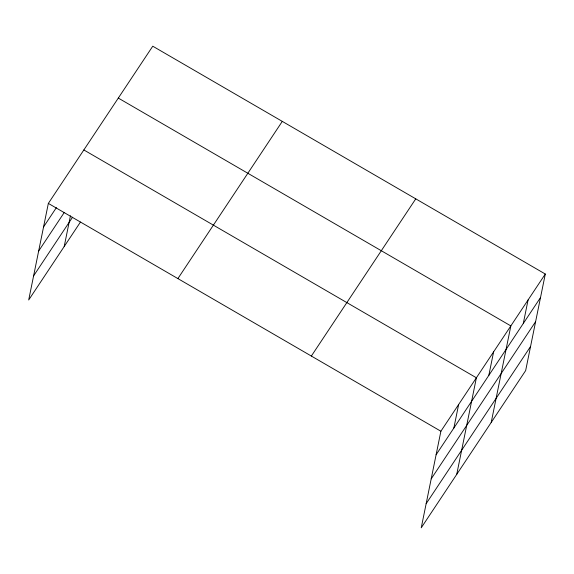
<?xml version="1.0" encoding="UTF-8"?>
<svg xmlns="http://www.w3.org/2000/svg" width="574" height="574" viewBox="0 0 574 574"><rect width="100%" height="100%" fill="white"/><g stroke="black" fill="none" stroke-linecap="round" stroke-linejoin="round"><path stroke-width="0.86" d="M545.3 274.028L440.889 431.232L421.244 527.8L525.655 370.596L545.3 274.028L152.756 46.2L48.345 203.404L28.7 299.972L80.446 222.066M64.202 246.519L70.451 215.795M453.855 428.032L458.64 404.512M456.739 474.354L476.391 377.785L83.847 149.95M488.833 375.367L493.618 351.848M491.201 422.478L510.846 325.91L118.301 98.075M523.287 323.492L528.073 299.965M43.559 226.924L56.381 207.623M38.659 251.032L64.295 212.43M33.608 275.864L72.546 217.23M177.89 278.584L282.293 121.379M311.352 356.052L415.763 198.848M436.104 454.759L540.514 297.554M431.203 478.86L535.607 321.655M426.145 503.699L530.555 346.495M48.345 203.404L440.889 431.232"/></g></svg>
